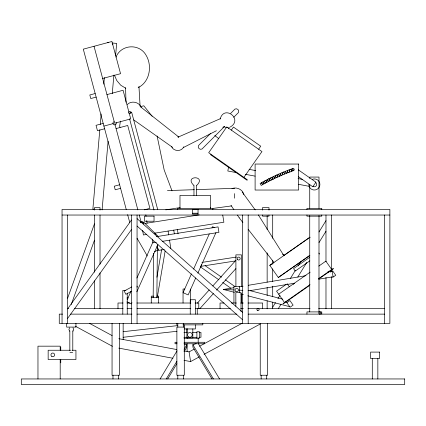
<?xml version="1.0" encoding="UTF-8"?>
<svg xmlns="http://www.w3.org/2000/svg" width="426" height="426" viewBox="0 0 426 426"><rect width="100%" height="100%" fill="white"/><g stroke="black" fill="none" stroke-linecap="round" stroke-linejoin="round"><path stroke-width="0.64" d="M153.158 297.747L153.626 253.337M156.859 297.79L157.364 250.062M99.806 129.808L92.868 209.086L94.844 209.257M100.264 124.52L101.191 113.95M103.795 84.22L104.37 77.612M102.096 209.896L108.103 141.182M112.267 93.614L113.886 75.114M115.622 55.295L116.66 43.404L112.049 42.999M120.404 121.133L119.653 126.176L120.047 127.438M156.933 277.235L161.608 249.679M157.466 296.23L165.15 250.951M228.501 167.359L227.819 170.996L236.904 172.711M220.146 119.067C224.076 104.226 243.619 119.429 230.168 127.049M67.606 298.221L94.46 223.836M71.217 304.585L94.46 240.2M115.978 57.121C121.085 44.283 139.446 43.18 146.123 55.332C152.444 65.86 149.782 82.005 138.173 87.618M127.172 299.824L130.952 291.352M136.895 278.04L153.094 241.728M131.98 302.694L131.437 303.903L126.927 301.89M136.837 291.799L157.902 244.593M191.444 273.897L183.073 292.657L188.148 294.925L195.71 277.976M193.606 269.056L209.267 233.954M211.967 227.905L212.505 226.691L214.763 227.697M197.872 273.135L215.961 232.585M160.139 378.954L177.035 350.848M166.252 378.954L176.881 361.28M184.075 349.304L186.817 344.746L184.011 343.761M167.695 378.954L176.912 363.612M184.085 351.684L186.817 347.137L186.817 344.746M272.699 307.173L275.484 302.646M277.922 298.69L280.01 295.298M290.463 278.332L295.335 270.414M298.12 265.893L300.91 261.367M319.015 231.968L325.981 220.657M278.269 308.717L281.059 304.196M293.248 284.403L293.945 283.274M297.774 277.054L306.827 262.352M319.015 242.564L325.981 231.254M183.787 146.826C181.497 151.954 173.43 151.571 171.422 146.379M69.608 327.796L68.9 329.5L69.608 331.204M73.011 331.204L73.714 329.5L73.011 327.796M210.976 154.308L210.657 154.76L247.069 180.257L247.389 179.804L208.697 152.71L226.76 126.921L261.958 151.565L243.901 177.36M231.313 130.106L233.437 127.07L260.744 146.193L258.619 149.228M67.606 308.893L131.506 220.013M67.606 318.414L131.506 229.529M228.299 128.519L229.358 127.172M197.222 303.259L209.23 289.92M212.787 285.963L235.903 260.275M199.767 308.738L213.426 293.557M216.514 290.127L235.903 268.582M142.726 222.894L143.594 222.015L158.153 236.377M210.503 133.54L198.5 145.548L198.25 147.13L198.974 148.557L200.401 149.286L201.988 149.036L224.72 126.298M230.711 113.332L234.992 109.051L236.574 108.8L238.006 109.53L238.73 110.957L238.48 112.539L233.773 117.246M273.588 262.677L269.786 265.345L278.311 277.518L309.824 255.451M283.913 255.451L309.99 237.191M269.812 265.377L310.016 237.223M278.284 277.48L309.798 255.414M309.745 257.288L293.562 268.62L295.261 271.048L309.824 260.85M286.112 284.462L276.554 291.155L284.52 302.535M278.679 294.19L310.133 272.161M318.813 266.085L325.863 261.149L331.705 269.493M310.011 284.685L283.002 303.594L283.215 303.898L309.675 285.372M318.643 278.641L333.223 268.433L333.436 268.737L318.856 278.945M286.89 302.684L289.925 300.559L293.109 305.112L290.074 307.237L285.91 301.288M330.533 272.123L332.557 270.707L335.747 275.26L332.711 277.385M127.267 104.498C131.384 100.355 138.94 101.862 141.16 107.261M196.823 185.278C206.935 175.288 183.585 175.288 193.702 185.278M140.639 222.436L142.321 221.461L143.312 223.181M154.595 251.803L158.525 249.535L156.875 246.67M222.755 127.315L224.481 126.384M131.698 286.964L124.142 291.059L125.904 294.313L131.719 291.166M184.011 350.923L189.091 351.876L194.315 349.059M199.533 346.237L241.893 323.387M184.075 360.353L190.603 361.578L199.379 356.844M204.059 354.32L260.227 324.021M183.255 147.609L216.408 130.745M178.249 137.06L220.737 118.508M212.004 378.954L192.877 347.137L192.877 344.746L196.248 343.569M102.655 78.485L120.547 73.693L111.916 41.492L83.294 49.16L126.266 209.539M95.179 93.528L89.811 94.966L90.77 98.544L96.138 97.107M106.969 94.588L123.071 90.275L129.035 112.539M140.495 106.67L143.812 105.781L152.135 116.266M130.409 112.432L131.602 112.113L157.742 209.677M103.188 123.407L96.031 125.324L97.469 130.691L104.626 128.774M103.907 126.091L113.375 123.551M116.08 128.583L127.704 125.468L149.915 208.351L144.409 209.826M119.626 184.767L114.259 186.205L115.217 189.783L120.585 188.345M231.957 188.59C236.664 186.684 242.772 189.448 243.8 194.533M167.45 190.598L194.315 189.687M234.332 292.3L223.389 289.456L233.874 287.704M239.114 286.831L243.049 286.176M248.289 285.303L305.964 275.681M327.589 272.07L332.173 271.303L333.089 276.788L318.701 279.184M248.092 290.553L250.041 290.644L294.51 283.221M165.789 209.853L180.166 207.579M144.915 223.474L199.23 214.869M146.656 234.449L143.381 234.971L142.667 230.45M154.505 233.208L223.874 222.218L222.75 215.119M156.294 236.675L218.048 226.893L218.921 232.383L162.189 241.366M156.321 242.293L153.062 242.809L152.481 239.151M164.425 249.45L158.025 250.467L157.21 245.312M201.967 262.416L236.446 257.038M200.587 266.383L235.061 261M213.059 208.42L231.494 205.918M123.157 331.689L177.605 325.618M123.157 337.28L176.95 331.284M234.619 188.313L196.285 189.634M192.483 213.218L198.037 213.218M62.047 215.034L389.881 215.034M184.889 289.03L183.042 289.03L183.042 303.014M125.974 290.463L122.8 290.463L122.8 314.127M153.738 296.15L151.267 296.15L151.267 303.014M156.827 296.15L158.68 296.15L158.68 303.014M151.267 297.38L158.68 297.38M126.948 298.014L128.183 298.014M123.018 303.014L117.997 303.014L117.997 308.568M126.948 303.014L129.914 303.014M136.906 303.014L190.837 303.014M195.076 303.014L198.782 303.014L198.782 308.568M224.039 303.014L220.045 303.014L220.045 308.568M231.361 303.014L236.403 303.014M240.679 303.014L243.342 303.014M248.001 303.014L262.645 303.014L262.645 308.568M67.356 308.568L68.682 308.568M74.656 308.568L123.103 308.568M127.086 308.568L131.9 308.568M137.039 308.568L190.837 308.568M195.438 308.568L230.423 308.568M240.679 308.568L243.342 308.568M248.001 308.568L310.022 308.568M318.643 308.568L384.316 308.568M62.595 314.127L59.267 314.127L59.267 323.387L389.881 323.387L389.881 209.48L62.047 209.48L62.047 323.387M70.578 314.127L131.964 314.127M137.039 314.127L236.883 314.127M248.193 314.127L384.566 314.127M182.866 324.868L202.813 324.868L202.813 323.387M184.293 327.093L176.881 327.093L176.881 375.247L184.293 375.247L184.293 324.868M184.293 328.947L195.406 328.947L195.406 324.868M183.963 332.461L187.232 332.461M192.461 332.461L197.041 332.461M199.001 332.461L200.96 332.461L200.96 337.28L199.001 337.28M183.963 337.28L187.232 337.28M192.461 337.28L197.041 337.28M184.08 338.207L199.48 338.207L199.48 331.721L196.887 331.721L196.887 338.207M177.008 342.28L175.033 342.28L175.033 343.761L177.008 343.761M184.08 342.28L204.666 342.28L204.666 343.761L184.25 343.761M70.647 350.247L48.154 350.247L48.154 359.507L75.94 359.507L75.94 350.247L71.973 350.247M69.939 352.467L72.676 352.467M223.389 289.456L233.789 289.92M238.991 290.149L242.889 290.324M107.432 42.595L108.752 42.712M118.833 338.702L176.694 349.549M118.763 348.111L172.972 358.271M249.098 169.351L255.632 170.581M298.088 178.585L302.662 179.442M245.344 174.298L255.083 176.135M298.583 184.33L309.617 186.407M224.497 127.049L227.33 127.608M177.754 136.906L178.803 137.113M250.041 290.644L282.848 299.169M240.77 293.972L243.342 294.643M247.847 295.814L289.691 306.688M89.577 323.387L112.123 335.597M75.354 326.215L112.453 346.311M125.83 88.288L120.771 85.248L116.751 80.509L114.434 75.136M282.571 254.152L284.376 255.376M298.259 169.804L315.959 182.2L312.769 186.753L298.291 176.609M205.178 265.707L221.536 277.161M225.354 279.834L234.625 286.325M200.326 266.83L218.868 279.813M222.686 282.486L230.86 288.21M133.711 119.887L172.583 147.359M214.8 135.527L218.767 138.636M140.836 107.043L178.707 136.964M137.06 218.613L242.634 312.375M137.06 226.046L242.634 319.809M239.226 217.824L242.9 222.548M248.193 229.337L273.897 262.352M242.186 192.025L255.206 209.885M318.856 253.076L319.537 254.05M287.172 283.716L289.297 286.751M231.03 205.375L233.885 209.709M237.442 215.114L239.231 217.83M258.374 214.933L283.775 255.435M198.266 343.537L219.555 378.954M192.877 344.746L213.442 378.954M137.044 238.256L147.3 256.015M172.008 190.843L164.164 169.937L157.093 135.99M129.376 113.811L130.739 118.902L114.642 123.215L94.029 46.285M129.568 118.849L153.994 209.997M114.983 124.498L137.859 209.869M139.233 215.008L141.299 222.707M127.64 214.672L129.706 222.377M210.263 207.324L210.46 208.58M177.408 229.577L178.084 233.847M173.749 230.157L174.33 233.815M168.078 231.057L168.691 234.918M169.505 240.067L170.831 248.438M155.272 233.086L155.474 234.375M145.836 214.949L146.033 216.206M146.73 220.609L147.13 223.123M189.091 351.876L190.603 361.578M138.956 86.457L140.095 106.255M125.579 87.703L126.005 102.24M384.327 215.034L384.327 323.387M377.846 358.58L377.846 378.954M372.287 358.58L372.287 378.954M331.54 215.034L331.54 271.538M331.54 276.857L331.54 308.765M325.981 215.034L325.981 261.569M325.981 277.523L325.981 308.765M321.774 209.48L321.774 208.367L306.954 208.367L306.954 209.48M321.774 215.034L321.774 216.147L306.954 216.147L306.954 215.034M321.774 314.127L321.774 311.907L306.954 311.907L306.954 314.127M318.994 208.282L318.994 177.067L309.734 177.067L309.734 178.393M318.994 215.593L318.994 311.907M309.734 184.373L309.734 208.282M309.734 215.593L309.734 311.907M272.699 215.034L272.699 238.299M272.699 260.238L272.699 264.226M272.699 268.881L272.699 281.511M272.699 286.16L272.699 296.8M272.699 302.114L272.699 308.765M268.992 210.098L268.992 207.627L262.512 207.627L262.512 210.098M268.992 215.034L268.992 216.147L262.512 216.147L262.512 215.034M267.64 323.387L267.64 375.247L260.233 375.247L260.233 323.387M267.145 215.7L267.145 229.662M267.145 252.927L267.145 282.172M267.145 287.491L267.145 295.468M267.145 300.788L267.145 308.765M266.713 375.247L266.713 378.954M261.154 375.247L261.154 378.954M248.193 215.034L248.193 323.387M242.634 215.034L242.634 323.387M241.457 286.469L241.457 254.86L235.903 254.86L235.903 286.469M241.457 293.711L241.457 302.934M241.02 311.507L241.02 292.524L235.839 292.524L235.839 306.273M239.492 292.758L239.492 286.347L233.938 286.347L233.938 303.014M212.856 209.48L212.856 208.367L177.663 208.367L177.663 209.48M210.54 208.367L210.54 195.401L179.98 195.401L179.98 208.367M198.181 338.207L198.181 342.28M197.254 308.568L197.254 314.127M196.556 185.241L196.556 195.401M195.427 314.127L195.427 299.744L190.241 299.744L190.241 314.127M193.963 185.241L193.963 195.401M192.813 328.947L192.813 337.834L186.886 337.834L186.886 328.947M190.449 289.03L190.449 303.014M187.099 328.616L187.099 332.541M187.099 337.115L187.099 338.425M187.099 343.654L187.099 351.498M183.366 323.387L183.366 327.093M183.366 375.247L183.366 378.954M177.807 323.387L177.807 327.093M177.807 375.247L177.807 378.954M176.881 323.387L176.881 324.868M137.06 215.034L137.06 323.387M131.506 215.034L131.506 323.387M127.246 293.093L127.246 314.127M123.157 323.387L123.157 339.511M119.466 323.387L119.466 375.247L112.054 375.247L112.054 323.387M118.54 375.247L118.54 378.954M112.981 375.247L112.981 378.954M100.019 210.098L100.019 207.627L94.46 207.627L94.46 210.098M100.019 215.034L100.019 264.226M100.019 272.869L100.019 308.765M94.46 215.034L94.46 272.203M94.46 280.846L94.46 308.765M75.94 323.387L75.94 327.093L66.68 327.093L66.68 323.387M72.793 330.81L72.793 350.497M69.827 330.81L69.827 350.497M67.606 215.034L67.606 323.387M60.753 346.908L60.753 350.231M60.753 359.523L60.753 362.84M60.194 350.103L60.194 346.168L37.967 346.168L37.967 378.954M60.194 359.283L60.194 378.954M234.678 198.196A8.52 0.809 85 0 1 234.332 193.622M112.363 43.473A0.927 0.927 0 0 1 112.757 44.719M312.237 179.341A5.554 5.554 0 0 1 319.729 183.036A5.554 5.554 0 0 1 315.086 189.985A5.554 5.554 0 0 1 308.807 184.474M315.693 182.578A2.316 2.316 0 0 1 316.257 185.805A2.316 2.316 0 0 1 313.035 186.37M201.775 264.679A1.48 1.48 0 0 1 200.928 265.893M136.991 286.086A1.113 1.113 0 0 1 137.071 287.193M140.718 222.388A1.853 1.853 0 0 1 143.493 223.991M116.207 122.645A1.667 1.667 0 0 1 115.212 124.781A1.667 1.667 0 0 1 113.071 123.785A1.667 1.667 0 0 1 114.067 121.65M261.516 182.717L260.11 183.505L261.207 185.443L264.024 183.862L262.948 181.918L261.521 182.711L262.602 184.655L261.516 182.717M264.402 181.125L262.954 181.918L264.019 183.867L265.467 183.079L264.402 181.125L265.883 180.336L266.932 182.296L268.423 181.513L267.39 179.543L265.893 180.331L266.921 182.301L265.457 183.084L264.413 181.125M268.918 178.76L267.395 179.543L268.412 181.519L274.61 178.435L273.652 176.433L270.478 177.977L271.463 179.969L270.473 177.977L268.928 178.755L269.924 180.741L268.918 178.76M275.276 175.672L273.657 176.428L274.605 178.441L284.589 174.032L283.737 171.982L282.012 172.695L282.859 174.751L282.001 172.7L278.599 174.165L279.488 176.199L278.593 174.17L275.281 175.666L276.208 177.69L275.276 175.672M285.5 171.268L283.748 171.976L284.579 174.037L286.331 173.334L285.5 171.268L289.084 169.889L290.905 169.213L291.672 171.3L293.498 170.65L292.747 168.558L290.915 169.213L291.661 171.305L286.32 173.334L285.505 171.268M298.679 164.047L255.105 164.047L255.105 190.033L298.679 190.033L298.679 164.047M198.037 209.517L192.483 209.517L192.483 214.038L198.037 214.038L198.037 209.517M154.036 216.147L144.419 216.147L144.419 221.216L154.036 221.216L154.036 216.147M379.513 352.094L370.62 352.094L370.62 358.58L379.513 358.58L379.513 352.094M404.7 378.954L21.3 378.954L21.3 384.508L404.7 384.508L404.7 378.954M273.029 179.197L272.049 177.205L273.018 179.202M277.848 176.934L276.921 174.916L277.837 176.939M281.176 175.464L280.287 173.43L281.165 175.469M288.088 172.642L287.278 170.57L288.077 172.647M289.872 171.966L289.084 169.889L289.861 171.971M51.86 356.477A1.853 1.853 0 0 0 54.64 354.874A1.853 1.853 0 0 0 51.86 353.271A1.853 1.853 0 0 0 51.86 356.477M237.399 259.301A1.48 1.48 0 0 0 239.966 259.301A1.48 1.48 0 0 0 238.682 257.08A1.48 1.48 0 0 0 237.399 259.301M188.643 336.955A2.407 2.407 0 0 0 192.254 334.873A2.407 2.407 0 0 0 188.643 332.786A2.407 2.407 0 0 0 188.643 336.955M319.362 313.978A1.113 1.113 0 0 0 321.028 313.014A1.113 1.113 0 0 0 319.362 312.056A1.113 1.113 0 0 0 319.362 313.978M292.486 170.512A1.113 1.113 0 0 0 294.228 169.697A1.113 1.113 0 0 0 292.651 168.595A1.113 1.113 0 0 0 292.486 170.512M235.882 291.49A1.667 1.667 0 0 0 238.379 290.047A1.667 1.667 0 0 0 235.882 288.604A1.667 1.667 0 0 0 235.882 291.49M257.458 310.458A1.113 1.113 0 0 0 259.125 309.494A1.113 1.113 0 0 0 257.458 308.536A1.113 1.113 0 0 0 257.458 310.458M129.099 113.444A1.113 1.113 0 0 0 130.904 112.784A1.113 1.113 0 0 0 129.429 111.548A1.113 1.113 0 0 0 129.099 113.444"/></g></svg>
